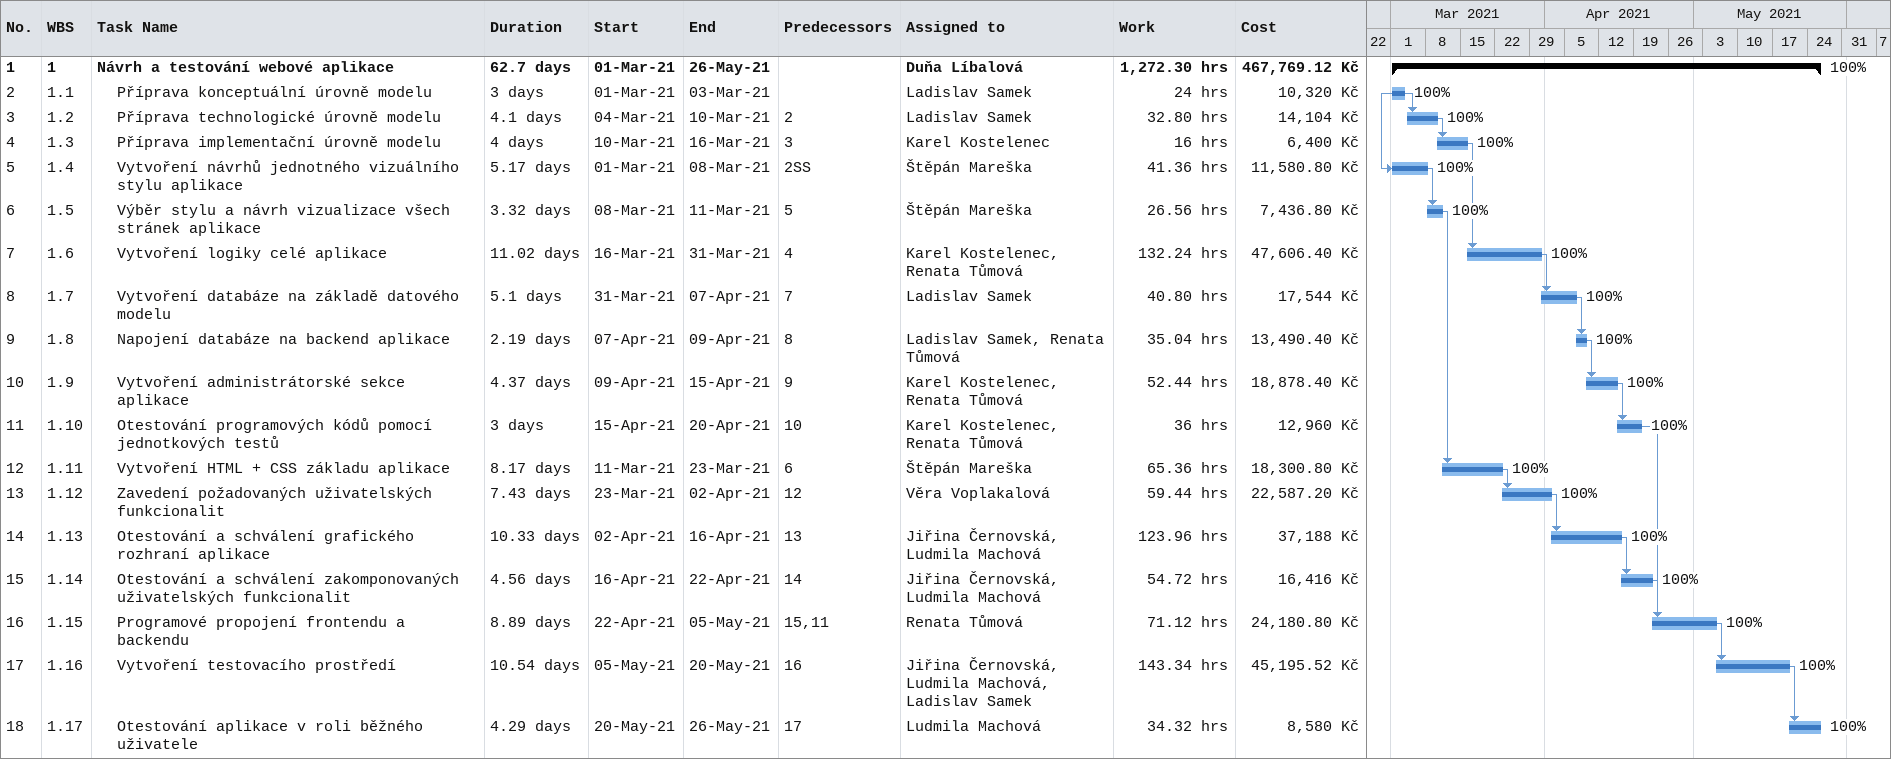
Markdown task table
| ID | WBS | Task | Duration | Start | Finish | Predecessors | Resources | % complete | Work (h) | Cost (Kč) |
|---|---|---|---|---|---|---|---|---|---|---|
| 1 | 1 | **Návrh a testování webové aplikace** | 62.7d | 2021-03-01 | 2021-05-26 |  | Duňa Líbalová | 100 | 1272.30 | 467769.12 |
| 2 | 1.1 | Příprava konceptuální úrovně modelu | 3d | 2021-03-01 | 2021-03-03 |  | Ladislav Samek | 100 | 24 | 10320 |
| 3 | 1.2 | Příprava technologické úrovně modelu | 4.1d | 2021-03-04 | 2021-03-10 | 2 | Ladislav Samek | 100 | 32.80 | 14104 |
| 4 | 1.3 | Příprava implementační úrovně modelu | 4d | 2021-03-10 | 2021-03-16 | 3 | Karel Kostelenec | 100 | 16 | 6400 |
| 5 | 1.4 | Vytvoření návrhů jednotného vizuálního stylu aplikace | 5.17d | 2021-03-01 | 2021-03-08 | 2SS | Štěpán Mareška | 100 | 41.36 | 11580.80 |
| 6 | 1.5 | Výběr stylu a návrh vizualizace všech stránek aplikace | 3.32d | 2021-03-08 | 2021-03-11 | 5 | Štěpán Mareška | 100 | 26.56 | 7436.80 |
| 7 | 1.6 | Vytvoření logiky celé aplikace | 11.02d | 2021-03-16 | 2021-03-31 | 4 | Karel Kostelenec, Renata Tůmová | 100 | 132.24 | 47606.40 |
| 8 | 1.7 | Vytvoření databáze na základě datového modelu | 5.1d | 2021-03-31 | 2021-04-07 | 7 | Ladislav Samek | 100 | 40.80 | 17544 |
| 9 | 1.8 | Napojení databáze na backend aplikace | 2.19d | 2021-04-07 | 2021-04-09 | 8 | Ladislav Samek, Renata Tůmová | 100 | 35.04 | 13490.40 |
| 10 | 1.9 | Vytvoření administrátorské sekce aplikace | 4.37d | 2021-04-09 | 2021-04-15 | 9 | Karel Kostelenec, Renata Tůmová | 100 | 52.44 | 18878.40 |
| 11 | 1.10 | Otestování programových kódů pomocí jednotkových testů | 3d | 2021-04-15 | 2021-04-20 | 10 | Karel Kostelenec, Renata Tůmová | 100 | 36 | 12960 |
| 12 | 1.11 | Vytvoření HTML + CSS základu aplikace | 8.17d | 2021-03-11 | 2021-03-23 | 6 | Štěpán Mareška | 100 | 65.36 | 18300.80 |
| 13 | 1.12 | Zavedení požadovaných uživatelských funkcionalit | 7.43d | 2021-03-23 | 2021-04-02 | 12 | Věra Voplakalová | 100 | 59.44 | 22587.20 |
| 14 | 1.13 | Otestování a schválení grafického rozhraní aplikace | 10.33d | 2021-04-02 | 2021-04-16 | 13 | Jiřina Černovská, Ludmila Machová | 100 | 123.96 | 37188 |
| 15 | 1.14 | Otestování a schválení zakomponovaných uživatelských funkcionalit | 4.56d | 2021-04-16 | 2021-04-22 | 14 | Jiřina Černovská, Ludmila Machová | 100 | 54.72 | 16416 |
| 16 | 1.15 | Programové propojení frontendu a backendu | 8.89d | 2021-04-22 | 2021-05-05 | 15, 11 | Renata Tůmová | 100 | 71.12 | 24180.80 |
| 17 | 1.16 | Vytvoření testovacího prostředí | 10.54d | 2021-05-05 | 2021-05-20 | 16 | Jiřina Černovská, Ludmila Machová, Ladislav Samek | 100 | 143.34 | 45195.52 |
| 18 | 1.17 | Otestování aplikace v roli běžného uživatele | 4.29d | 2021-05-20 | 2021-05-26 | 17 | Ludmila Machová | 100 | 34.32 | 8580 |
